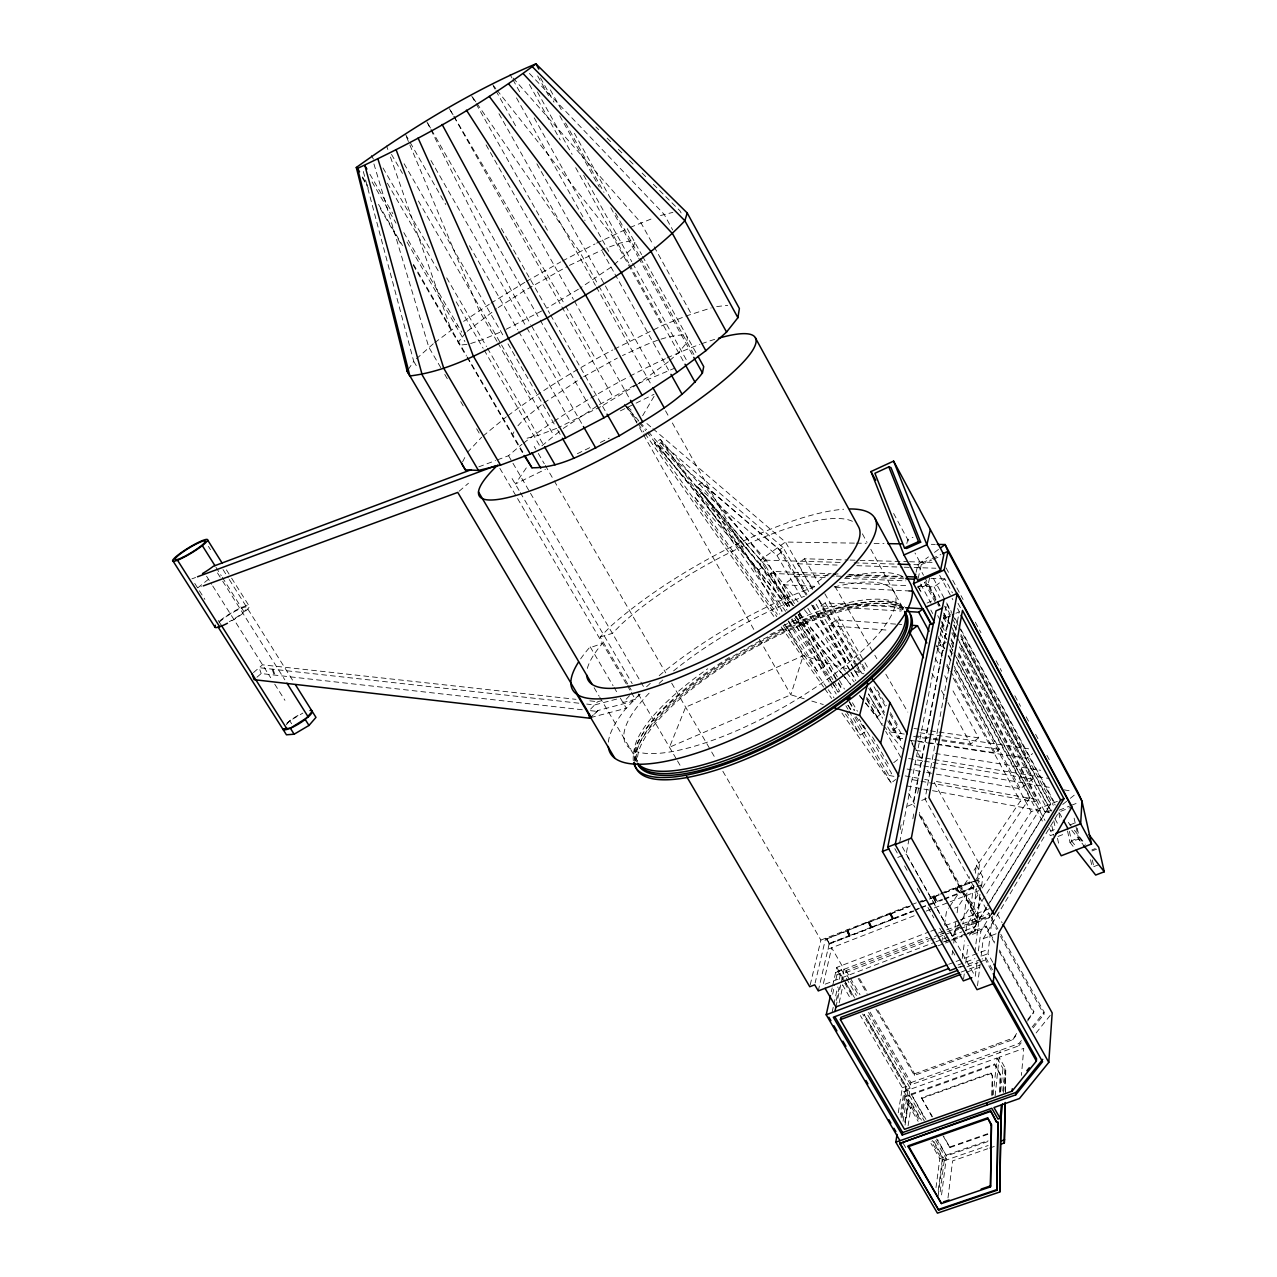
<?xml version="1.0" encoding="UTF-8"?>
<svg xmlns="http://www.w3.org/2000/svg" width="1277" height="1277" viewBox="0 0 1277 1277"><rect width="100%" height="100%" fill="white"/><g stroke="black" fill="none" stroke-linecap="round" stroke-linejoin="round"><path stroke-width="0.75" stroke-dasharray="5 3.75" d="M991.99 1095.73L992.325 1075.394L990.936 1072.935L921.531 1097.837L932.21 1117.136M992.053 1095.043L992.325 1075.394M999.891 1092.617L1000.242 1074.101L994.544 1064.028L911.171 1094.022L924.803 1118.668M999.971 1091.691L1000.242 1074.101M1005.398 1092.649L1005.781 1069.072L999.109 1057.26L1023.771 1048.369L1021.44 1075.378M1005.207 1091.34L1005.542 1071.467M1033.157 1027.841L1043.947 1014.337L1044.107 1012.102L1000.801 934.269M1027.57 1021.089L1033.891 1011.767L999.476 950.056M868.568 1012.406L910.597 1084.907L1018.775 1045.815L1018.982 1043.548L1021.377 1040.563M875.942 1009.038L914.348 1075.41L1012.709 1039.733L1016.572 1033.492M1002.764 1091.085L1005.047 1067.748L1002.956 1068.498L1000.657 1091.835M1003.514 1092.473L1005.781 1069.072M993.219 1094.756L997.018 1058.01L903.972 1091.564L900.205 1114.917M995.15 1095.921L999.109 1057.26M999.939 1052.631L1000.162 1050.364M996.06 1045.783L996.236 1044.187M1000.162 1075.026L994.544 1064.028M992.261 1076.08L990.936 1072.935M992.788 962.315L987.967 953.696L992.389 916.104M991.287 970.233L985.493 959.889L985.748 957.638L982.061 959.027M994.528 943.001L985.908 927.549L986.083 926.064L967.455 933.184M977.512 985.748L980.145 964.167M981.103 956.329L983.258 938.659L1058.952 812.012L1061.666 817.025M976.953 962.635L975.229 976.41L900.7 844.017M978.421 950.822L980.88 931.125L990.154 915.817M947.997 1197.922L952.594 1160.905L987.696 1148.741M987.855 1134.343L949.865 1147.608L944.07 1136.753M974.814 952.53L979.267 917.413L966.912 895.289L962.922 924.165M941.564 1194.873L946.209 1158.638L935.275 1139.802M987.887 1141.542L946.449 1155.956L937.717 1139.77M964.167 935.179L975.229 930.949L980.002 893.852M980.497 890.021L981.151 885.025L977.751 878.895L982.779 876.932L976.362 865.359L979.475 864.146L934.205 782.45M975.229 930.949L971.717 924.66L976.921 922.664L980.097 897.891M981.566 886.461L982.779 876.932M938.084 1196.134L943.128 1157.489L933.279 1140.537M940.191 1191.808L944.214 1160.777L932.433 1140.521M971.717 924.66L976.49 888.425M977.655 877.953L979.475 864.146M938.196 1190.547L942.187 1160.027L931.252 1141.223M935.993 1187.626L939.824 1158.638L930.965 1143.394M963.592 978.9L964.374 972.994M965.683 963.129L968.03 945.379M962.235 958.452L964.614 940.83M965.939 931.029L966.737 925.155L985.732 895.017M976.921 922.664L970.281 910.756L973.728 885.105M975.309 873.26L976.362 865.359M955.723 922.521L953.472 938.132L906.159 854.105L909.128 838.43M957.111 912.768L957.958 906.909L973.266 883.652M952.067 954.877L952.626 950.966M953.743 943.112L955.707 929.385L959.953 922.744M974.734 886.797L959.362 892.783L956.808 887.978L977.32 879.981L979.012 883.253M959.362 892.783L956.808 887.978M944.932 892.527L955.18 888.537L941.484 894.076M941.772 942.602L943.24 932.833M944.437 925.027L946.496 911.347L948.699 908.059M908.091 1125.819L911.602 1103.248L908.298 1104.429L905.042 1125.133M905.185 1122.26L909.432 1095.299L905.393 1096.751L919.312 1120.695M914.348 1075.41L914.603 1073.813L877.219 1009.197M903.062 1121.254L908.011 1090.111L863.475 1013.427M904.786 1122.212L910.15 1088.148L866.333 1012.629M910.597 1084.907L910.964 1082.609L869.988 1011.943M901.067 1117.199L906.016 1086.408L864.098 1014.225M928.283 905.058L935.626 902.201L933.12 897.22L929.448 898.641M902.009 1117.95L906.478 1089.473L862.645 1014.018M942.442 899.231L937.286 901.434L934.684 896.518L943.224 893.198M937.286 901.434L934.684 896.518M898.258 1112.762L902.328 1087.733L860.411 1015.614M935.626 902.201L933.12 897.22M892.495 919.312L889.686 913.821L869.078 922.249L871.968 927.294L892.495 919.312L889.686 913.821M913.997 910.788L893.613 918.706L890.963 913.486L911.331 905.537M912.832 818.844L913.949 812.97M917.652 793.384L918.754 787.494M893.613 918.706L890.963 913.486M948.891 616.296L913.023 803.967L914.939 807.399M949.258 616.137L913.454 803.792L904.77 807.319M899.726 842.293L945.89 606.559L951.541 617.014M900.173 829.619L901.323 823.777M871.968 927.294L869.158 921.818M847.673 930.151L850.514 935.674L870.994 927.725L868.152 922.17L847.577 930.582L868.152 922.17M839.181 1002.812L842.9 985.589M849.54 979.619L845.534 972.707L845.997 970.568L938.451 935.099M835.94 1006.914L840.841 984.344M841.256 982.476L844.113 969.307L831.646 947.789L823.106 984.95L934.11 942.474M939.872 606.048L928.171 584.435L930.199 575.065M832.125 1012.182L833.402 1006.372M833.817 1004.424L837.648 986.993M839.34 979.236L841.431 969.722L837.744 971.143L835.206 982.588M849.253 935.945L846.635 930.789L826.618 938.978L829.348 943.687L849.253 935.945L846.635 930.789M836.275 1000.402L839.197 987.009M831.327 991.75L832.189 987.919M832.62 986.004L836.754 967.407L928.922 931.955M832.636 994.224L834.775 984.535M918.115 578.545L921.292 564.626L914.986 552.973M818.27 990.904L829.124 944.134L825.676 938.212L815.157 982.875M829.348 943.687L826.714 938.563M916.104 572.288L917.844 564.753L928.443 556.9M810.209 984.854L820.888 940.08L722.702 771.005M906.83 543.475L907.787 539.644L912.991 537.314M513.913 431.897L512.364 435.313L515.158 438.937M462.529 461.987L465.786 455.618M642.65 415.711L654.75 395.152M986.61 907.213L978.246 920.733L918.77 814.263M987.648 905.521L1050.428 804.095L961.23 639.123M986.004 908.586L969.339 935.53L980.88 931.125M990.17 901.977L1050.779 803.951L960.655 637.207M986.786 893.341L1040.611 807.99L958.005 655.612M961.022 921.1L978.038 894.586M982.284 887.946L1031.193 811.725L1058.984 800.679M974.367 881.992L1030.14 797.263L956.537 661.678M408.225 369.548L413.716 361.327L362.636 168.883M949.801 906.415L969.626 876.82M974.032 870.244L1020.291 801.206L1030.14 797.263M526.3 467.893L515.301 484.031L545.439 469.313M1027.714 1019.525L1033.891 1011.767M1012.709 1039.733L1017.673 1033.524M1032.135 1027.075L1044.107 1012.102M1018.775 1045.815L1021.169 1042.83M1036.126 1032.949L1050.955 1014.449M286.24 724.809L289.783 720.803L302.841 713.109M517.951 425.768L524.145 418.984L542.406 404.043M467.414 452.425L481.621 437.245M639.107 694.672L625.171 709.437A172.331 51.351 -29.5 0 0 608.267 743.214M629.545 695.646L622.984 702.573L635.323 699.301L640.144 694.193M589.766 718.217L597.907 710.523L632.865 701.296L630.375 697.05M597.907 710.523L591.299 717.403L626.305 708.224L619.01 695.821M590.644 709.07L597.716 701.727L601.387 700.738M587.34 668.43A155.427 41.822 -29.6 0 1 602.505 643.353L589.048 648.077A173.752 46.77 -29.6 0 0 580.508 659.06M627.709 683.977L600.142 636.952L611.076 625.953A173.752 46.77 -29.6 0 1 843.65 509.236M465.85 332.579L458.188 342.332L460.454 345.045L468.691 344.167L482.514 339.682L501.031 331.812M467.159 331.334L496.545 308.731M416.462 358.773L433.286 343.784M668.318 361.774L639.075 383.26M669.787 360.481L678.582 352.675L686.1 343.513L687.569 337.463L683.019 334.877C661.422 336.106 641.82 346.801 622.458 355.565M541.927 445.801L561.657 429.631M497.392 459.88L508.549 455.713L519.116 446.599A159.098 29.563 -29.8 0 1 522.006 444.316M256.932 677.225L261.194 673.554L582.567 709.789M253.469 672.596L262.519 664.806L576.023 699.333M459.097 491.262L468.467 483.233M483.057 436.048L506.346 416.829M614.125 264.69L632.929 247.658L634.94 242.502L630.886 240.858L621.229 242.726L606.767 247.866M1062.751 804.414L1068.801 799.546M1070.318 798.317L1077.9 792.219M208.486 579.263L197.648 587.963L201.383 586.59M912.353 779.672L1034.721 801.86L1037.483 799.657L957.67 652.403M936.344 774.133L1020.355 788.787L1032.439 779.162L959.618 644.614M937.27 744.491L1026.724 758.251L1032.63 753.574M936.727 743.9L995.198 752.871L999.572 749.423L954.286 666.099M916.056 735.839L970.68 744.044L978.613 737.835L951.333 687.808M854.936 717.227L889.047 775.458L891.601 773.463L863.539 725.528M841.926 713.077L891.17 782.977L895.64 779.513M434.787 342.635L457.405 325.667M893.708 762.672L900.764 757.197L885.679 731.354M887.675 726.884L890.692 732.04L898.306 726.182L890.308 712.454M887.754 720.787L897.747 737.914L901.897 734.706L889.941 714.162M918.339 586.191L934.11 586.909L944.868 578.864L952.387 592.831M917.668 587.596L925.57 581.705L938.803 606.16M563.221 428.465L597.844 405.527M934.493 552.398L939.042 549.03M853.643 668.494L828.613 625.57L836.403 619.808L901.658 624.549M855.813 665.955L820.888 606L825.165 602.856L903.557 607.613M817.791 581.642L827.879 574.267L835.812 574.57M865.71 703.004L876.932 716.924L880.364 714.418L868.312 693.746M544.002 402.878L581.977 377.705M507.959 415.663C541.001 390.97 576.198 369.213 612.689 349.994M812.507 589.447L797.55 563.78L804.446 558.767L848.088 560.012M794.438 603.606L783.424 584.802L795.172 576.246L826.794 577.571M789.713 605.921L770.654 573.389L773.319 571.457L831.119 573.692M799.306 613.263L840.649 664.455L845.677 660.816L812.89 604.628M611.06 267.148L579.966 288.235M782.977 547.402L660.943 442.672L657.511 444.971L779.449 549.876L782.977 547.402L809.091 592.161M782.083 551.824L701.632 482.626L696.603 486.058L776.959 555.415L782.083 551.824L806.92 594.396M498.174 307.597L523.634 291.156L567.706 266.239M463.647 321.373L489.33 304.213M845.422 714.003L860.283 735.089L866.269 731.146L859.261 719.174M637.415 384.345L602.297 405.799M784.206 624.086L817.408 671.159L824.543 666.482L795.443 616.807M766.072 560.044L660.305 439.352L654.447 443.071L759.943 564.019L766.072 560.044L792.123 604.532M765.322 565.424L701.999 492.97L694.943 497.487L758.075 570.101L765.322 565.424L789.409 606.527M578.385 289.24L546.748 308.236M491.007 303.144L524.863 282.329M526.571 281.323L560.747 261.913M583.653 376.715L617.302 358.087M599.504 404.554L634.765 385.159M562.455 260.971L594.986 243.971M541.656 310.981L504.415 330.168M614.381 349.084L662.252 325.555L683.993 316.824M600.621 406.693L558.384 427.587M596.71 243.109L628.284 228.248M569.43 265.377L604.947 248.664M620.399 410.843L654 394.306M577.348 453.718L589.751 447.668M600.382 442.465L609.241 438.139M638.229 383.547L674.048 368.446M913.853 564.642L917.844 564.753L930.247 559.246M932.034 558.464L940.894 554.521M921.292 564.626L931.683 560.012M933.423 559.246L940.367 556.165M630.088 227.45L653.361 218.128M928.171 584.435L919.105 588.426L921.755 593.294M927.038 603.047L936.089 599.089M943.958 618.451L954.222 613.982M955.882 613.279L959.187 611.843L925.043 799.067L990.202 916.152L966.737 925.155M936.249 646.8L946.161 642.554M921.739 800.424L927.629 798.029M685.813 316.089L711.225 307.901M897.763 857.442L906.159 854.105M1051.881 810.033L1045.352 812.619L957.702 650.855M1059.144 810.193L1069.679 806.026M1071.435 805.324L1078.442 802.547M1060.772 811.294L1071.642 806.984M1050.7 830.992L1054.275 829.587M1069.727 825.006L1076 822.548M1053.86 834.28L1050.317 835.669L1048.433 832.189M1058.01 836.451L1063.39 834.344M1069.392 831.311L1071.451 840.761L1079.336 837.696L1084.205 843.937M1067.54 831.024L1069.998 842.389L1078.698 838.989L1082.353 843.682M820.888 940.08L909.847 905.377M911.666 904.675L922.601 900.413M929.895 897.555L939.042 893.996M940.878 893.277L972.196 881.066M920.27 902.232L927.613 899.359M826.618 938.978L846.539 931.22M869.078 922.249L889.606 914.236M890.883 913.901L909.4 906.686M934.636 896.741L939.776 894.73M956.792 888.185L977.288 880.188M922.026 901.929L927.549 899.774M929.385 899.056L933.056 897.635M915.481 909.639L919.169 908.218M921.004 907.5L926.511 905.361M928.347 904.643L935.69 901.785M959.378 892.575L974.766 886.589M829.443 943.272L849.349 935.514M893.692 918.291L912.209 911.092M944.118 898.785L957.798 893.469L955.18 888.537M850.61 935.259L871.09 927.294M872.047 926.863L892.575 918.881M915.417 910.07L919.089 908.633M920.925 907.915L926.448 905.776M829.124 944.134L913.278 911.411M931.476 904.324L942.458 900.062M944.294 899.343L981.151 885.025M827.943 949.226L916.886 914.715M926.144 911.108L948.38 902.488M950.248 901.754L978.805 890.676M1091.915 849.891L1095.315 848.567M1091.979 850.961L1096.64 849.157M954.685 908.186L957.958 906.909M970.281 910.756L973.489 909.527L919.328 812.491M1093.782 866.636L1100.04 864.242M930.757 931.252L938.132 928.411M945.507 925.586L958.404 920.621M960.256 919.903L991.591 907.851M835.605 972.563L927.437 937.318M938.531 933.056L960.751 924.532M962.603 923.814L989.452 913.518M940.303 934.397L945.842 932.274M947.694 931.556L962.475 925.889M964.327 925.171L990.218 915.242M836.93 974.846L840.617 973.425M955.707 929.385L963.066 926.559M845.534 972.707L928.858 940.782M930.71 940.064L936.264 937.941M938.116 937.238L958.484 929.433M960.336 928.714L989.962 917.365L996.714 929.48M935.961 941.772L941.516 939.649M943.368 938.93L961.868 931.859M965.348 930.518L975.804 926.527M943.432 941.963L950.136 939.409M945.108 941.724L965.604 933.902M951.253 940.111L962.315 935.881M938.116 945.81L943.623 943.703M945.475 943.001L950.982 940.894M952.818 940.191L962.012 936.679M969.371 933.87L985.908 927.549M983.258 938.659L998.742 932.785M556.692 428.354L537.984 435.441L523.841 439.017M948.683 964.263L954.238 962.172M956.074 961.469L988.494 949.21M958.101 964.965L974.91 958.628M982.364 955.803L987.967 953.696M957.926 967.519L961.166 966.29M959.873 967.391L980.209 959.729M966.976 966.865L978.086 962.666M979.938 961.98L985.493 959.889M961.102 972.116L979.603 965.157M966.354 972.292L979.331 967.407M478.811 466.839L495.54 460.582M191.885 578.864L195.604 577.475M660.496 215.542L672.899 212.365M914.603 1073.813L1012.869 1038.153M910.964 1082.609L1018.982 1043.548M902.328 1087.733L906.016 1086.408M906.478 1089.473L910.15 1088.148M911.028 1094.948L994.448 1064.938M921.419 1098.523L990.872 1073.622M949.96 1146.906L987.935 1133.641M946.576 1155.015L987.999 1140.6M939.824 1158.638L943.128 1157.489M942.187 1160.027L946.209 1158.638M944.214 1160.777L988.159 1145.517M989.547 1148.103L995.086 1146.171M600.142 636.952L612.401 633.376L622.17 623.495A155.427 41.822 -29.6 0 1 853.148 521.702M616.679 699.078L594.603 704.952L586.718 704.074M716.7 306.592L727.714 305.315M854.409 543.124L785.419 542.039L760.469 560.012L788.627 608.028M856.388 543.156L866.237 543.3M874.122 543.427L883.987 543.587M931.3 544.321L935.243 544.385M850.067 560.06L858.016 560.284M859.996 560.348L907.612 561.688M909.591 561.736L933.391 562.407M840.154 562.407L760.469 560.012L647.886 431.195M854.105 562.838L895.927 564.099M797.55 563.78L837.073 565.057M856.835 565.679L902.28 567.148M904.26 567.211L912.161 567.467M914.14 567.531L935.881 568.233M833.115 573.772L839.085 574.012M849.045 574.395L902.871 576.486M847.705 575.049L903.222 577.22M930.981 578.321L944.868 578.864M770.654 573.389L834.328 575.959M836.307 576.039L844.273 576.358M846.268 576.438L905.968 578.848M844.576 578.321L905.808 580.875M839.484 582.631L906.51 585.648M783.424 584.802L817.296 586.446M835.238 587.324L908.953 590.932M820.888 606L901.035 611.076M828.613 625.57L889.638 630.311M589.83 700.85L597.716 701.727M578.816 703.196L259.151 667.695L261.194 673.554M590.453 710.666L596.359 711.337M913.981 728.465L919.855 729.311M921.802 729.598L978.613 737.835M919.807 732.759L1031.209 749.2M890.692 732.04L904.339 734.083M913.63 736.478L931.204 739.128M933.152 739.415L999.572 749.423M897.747 737.914L903.589 738.808M917.237 740.899L926.974 742.4M928.922 742.703L934.78 743.597M910.054 740.293L925.602 742.687M927.549 742.991L935.323 744.188M915.832 750.317L923.638 751.562M935.339 753.446L1040.691 770.318M916.982 756.718L1049.199 778.491M908.633 758.506L922.393 760.805M924.356 761.14L1032.439 779.162M914.986 764.476L1052.392 787.877M1064.172 789.872L1072.01 791.213M907.037 769.025L924.628 772.09M926.575 772.425L934.397 773.782M905.217 775.905L922.728 779.05M924.676 779.401L928.555 780.103M936.344 781.492L1037.483 799.657M889.047 775.458L894.874 776.512M906.686 785.866L1050.189 812.603M846.843 668.749L803.153 655.755L685.637 707.171L669.483 747.237L790.814 694.816L804.191 698.806M854.425 671.016L863.922 673.841M811.837 701.089L823.298 704.521M627.342 406.804L633.36 411.96M646.912 423.549L651.43 427.412M652.93 428.705L785.419 542.039L812.332 588.234M595.896 126.966L598.705 129.759M607.102 138.139L611.316 142.338M618.323 149.329L622.522 153.527M629.529 160.519L635.132 166.106M642.139 173.097L647.742 178.7M653.345 184.287L679.987 210.849L682.828 216.084M529.444 73.459L664.072 214.233L672.692 229.956M624.325 404.234L638.723 420.708M640.032 422.208L646.577 429.695M701.632 482.626L798.077 601.946M804.334 609.688L845.677 660.816M696.603 486.058L793.049 605.506M660.943 442.672L791.852 604.787M799.322 614.045L845.454 671.175M846.699 672.724L854.185 681.982M866.652 697.434L880.364 714.418M657.511 444.971L788.42 607.213M795.906 616.488L843.283 675.198M844.528 676.746L850.753 684.472M859.485 695.295L864.465 701.472M626.831 407.331L638.101 421.314M639.362 422.863L645.619 430.636M646.88 432.185L788.452 607.644M794.709 615.402L841.064 672.867M842.325 674.416L851.089 685.286M859.868 696.157L882.407 724.107M883.668 725.655L902.456 748.945M495.811 88.608L492.092 83.931L495.013 89.135M497.04 90.172L612.098 235.431L627.534 263.158M1071.451 840.761L1076.335 847.002M1069.998 842.389L1073.67 847.05M1068.322 822.436L1073.191 828.693M1074.404 830.258L1085.354 844.305M1071.818 830.305L1082.784 844.352M701.999 492.97L785.61 611.348M791.341 619.457L824.543 666.482M660.305 439.352L781.604 611.188M788.468 620.909L831.95 682.509M833.083 684.137L838.813 692.246M847.96 705.207L851.392 710.076M855.973 716.557L866.269 731.146M694.943 497.487L777.342 614.349M654.447 443.071L776.799 616.663M783.663 626.4L827.113 688.048M828.262 689.676L833.977 697.785M625.475 405.863L636.92 422.112M638.069 423.741L643.8 431.865M644.933 433.494L774.357 617.174M781.221 626.927L823.601 687.074M824.75 688.702L831.614 698.455M475.842 101.857L471.325 95.344L475.22 102.24M476.959 103.485L579.598 251.649L597.923 284.26M289.783 720.803L291.651 723.772M194.758 583.413L204.847 599.344M218.255 620.478L221.336 625.363M215.989 567.323L221.224 575.64M222.278 577.3L244.29 612.258M217.489 572.926L221.671 579.566M222.725 581.243L284.835 679.827M206.587 576.246L211.663 584.307M212.732 585.983L270.676 677.72M274.747 684.185L284.947 700.323M226.412 569.861L230.578 576.502M231.616 578.162L249.334 606.352M208.422 546.38L210.513 549.685M223.028 569.59L228.232 577.874M229.285 579.535L293.295 681.311M453.08 114.85L449.025 108.018L452.936 114.898M454.101 116.558L564.673 304.437M594.108 687.728L599.105 696.157M599.727 697.13L637.67 761.331A153.703 47.393 -29.5 0 1 748.96 650.839A153.703 47.393 -29.5 0 1 902.504 610.789M413.716 361.327L417.771 368.207M794.661 618.323L830.848 680.066M831.854 681.774L837.888 692.07M845.933 705.798L847.944 709.23M848.95 710.938L891.17 782.977M759.943 564.019L787.031 610.198M792.043 618.754L829.172 682.062M830.178 683.77L836.196 694.034M846.236 711.145L860.283 735.089M758.075 570.101L782.21 611.204M788.244 621.484L817.408 671.159M628.699 685.669L631.652 690.697M440.773 367.632L428.817 347.248L373.155 161.397M444.763 374.416L448.738 381.216M460.694 401.585L464.684 408.385M476.64 428.769L480.615 435.553M499.866 468.356L626.368 684.041M627.358 685.733L630.343 690.825M631.349 692.517L635.323 699.301M590.229 646.896L613.056 685.701M614.045 687.377L618.02 694.129M776.959 555.415L801.828 598.003M807.798 608.235L840.649 664.455M799.434 612.146L838.446 678.789M839.452 680.497L844.448 689.053M852.445 702.717L857.458 711.257M872.462 736.893L889.462 765.945M773.319 571.457L793.368 605.697M798.38 614.253L837.473 681.024M838.478 682.732L842.485 689.58M849.508 701.568L854.521 710.124M798.141 614.796L837.217 681.535M838.223 683.243L842.229 690.075M849.237 702.063L854.249 710.619M795.731 616.2L832.859 679.556M833.865 681.264L839.883 691.543M847.912 705.239L850.913 710.379M508.549 455.713L529.508 491.581M530.514 493.289L643.975 687.393M903.142 1143.218L906.143 1148.342M512.077 478.54L519.324 490.911M520.33 492.635L632.195 683.594M638.245 693.906L676.491 759.208M677.496 760.916L681.503 767.764M836.403 619.808L861.368 662.699M862.358 664.407L866.349 671.271M877.331 690.155L886.318 705.59M825.165 602.856L861.049 664.503M862.039 666.211L865.024 671.351M873.995 686.755L885.951 707.314M819.307 600.206L855.191 661.805M856.181 663.513L862.167 673.793M870.132 687.473L884.083 711.433M889.079 719.989L902.025 742.224M818.493 599.711L862.358 675.006M870.323 688.702L884.291 712.662M889.271 721.218L902.232 743.469M856.819 667.679L860.81 674.527M868.791 688.239L886.765 719.063M854.648 670.217L858.655 677.081M868.663 694.257L882.678 718.297M816.115 604.213L859.277 678.247M795.172 576.246L806.234 595.21M812.268 605.553L850.482 671.032M851.488 672.756L855.51 679.651M866.572 698.615L884.674 729.63M779.449 549.876L805.579 594.651M811.613 604.979L849.796 670.425M850.801 672.149L855.829 680.753M866.891 699.7L876.932 716.924M372.086 181.972L396.03 223.14M407.012 242.007L464.86 341.47M908.298 1104.429L918.147 1121.366M362.54 176.944L367.537 185.516M378.519 204.384L402.51 245.551M413.493 264.419L466.424 355.277M467.414 356.985L523.059 452.505M362.301 177.742L368.303 188.038M380.291 208.614L402.255 246.333M413.237 265.185L466.217 356.107M467.159 357.416L523.123 453.798M834.887 586.319L873.851 653.521M874.841 655.229L876.852 658.677M885.839 674.192L907.819 712.087M804.446 558.767L819.371 584.419M824.814 593.725L864.114 661.39M864.928 662.699L868.089 668.222M911.842 743.469L914.827 748.609M943.001 1135.764L949.865 1147.608M845.997 970.568L859.996 994.703M850.546 981.343L858.559 995.15M373.443 159.146L371.447 155.698L372.581 159.497M387.394 183.202L439.224 272.576M456.176 301.787L483.121 348.27M484.127 349.994L540.442 447.094M841.431 969.722L845.422 976.586M846.412 978.294L856.372 995.469M911.171 1094.022L925.921 1119.434M844.145 979.858L854.121 997.05M936.616 1139.02L946.449 1155.956M534.217 446.407L535.765 449.073M538.303 453.447L544.273 463.743M545.279 465.451L553.244 479.162M554.234 480.886L665.732 672.883M671.702 683.179L710.682 750.301M711.688 752.025L715.695 758.937M836.754 967.407L854.568 998.087M837.744 971.143L843.73 981.422M844.72 983.146L852.685 996.858M909.432 1095.299L924.34 1120.983M911.602 1103.248L921.451 1120.2M842.437 984.711L850.434 998.438M903.972 1091.564L920.669 1120.264M369.899 174.247L392.853 213.722M403.819 232.606L461.715 332.164M391.496 154.405L402.463 173.401M418.409 201L553.803 435.457M496.961 341.326L479.226 310.614L405.288 134.021L409.247 140.901M497.95 343.018L530.466 399.318M859.517 978.581L867.386 992.197M858.208 978.405L867.083 993.714M383.036 168.005L430.78 250.42M446.695 277.875L486.473 346.53M487.463 348.238L543.667 445.242M921.531 1097.837L932.306 1116.449M846.954 929.911L850.386 935.865M404.107 163.727L504.016 336.984M507.991 343.88L555.703 426.63M557.65 430.014L560.507 434.946M868.376 921.563L871.808 927.533M868.057 922.601L870.994 927.725M430.956 160.503L525.916 326.194M526.89 327.902L582.472 424.874M410.236 142.625L445.785 204.512M469.489 245.775L517.776 329.849M518.765 331.557L571.074 422.639M430.493 128.035L426.566 121.171L511.231 290.342L530.721 324.406M431.466 129.759L539.229 318.468M540.203 320.176L591.171 409.454M531.695 326.098L561.912 378.902M501.334 228.471L508.246 240.619M509.236 242.343L549.669 313.376M550.642 315.084L606.096 412.471M889.941 913.151L893.373 919.153M997.018 1058.01L1002.956 1068.498M634.414 418.633L637.606 424.283M639.569 427.747L642.523 432.951M643.496 434.691L754.484 630.646M759.384 639.314L790.814 694.816L803.153 655.755L785.578 624.485M565.647 306.145L595.641 359.06M453.91 116.606L612.848 396.7M894.81 848.646L898.705 855.558M904.563 865.95L908.474 872.861M917.253 888.441L921.164 895.353M927.996 907.468L933.838 917.844M939.696 928.235L946.528 940.335M952.387 950.726L956.297 957.638M486.074 144.908L573.437 299.409M574.411 301.117L629.561 398.647M498.972 113.717L595.401 285.346M596.375 287.054L652.036 386.133M665.525 410.811L668.446 416.015M672.356 422.974L779.736 614.061M933.535 896.135L936.951 902.201M476.193 103.964L548.232 231.712M985.748 957.638L992.516 969.69M495.987 90.875L516.451 127.349M536.899 163.839L655.596 375.534M598.881 285.984L629.737 340.927M986.083 926.064L994.687 941.5M511.965 77.977L510.034 74.513L640.878 222.661L653.233 245.04M512.939 79.701L519.707 91.848M534.217 117.851L608.714 251.346M999.316 951.573L1033.763 1013.331M908.681 793.432L914.492 803.84M919.201 814.087L978.661 920.573M516.483 97.866L585.01 220.522M602.377 251.601L613.966 272.368M614.939 274.092L670.026 372.676M955.563 887.547L958.963 893.645M997.289 914.077L1002.11 922.744M537.441 91.96L572.112 154.341M583.669 175.141L631.78 261.689M632.738 263.413L687.01 361.04M529.412 84.521L560.252 139.959M575.672 167.686L628.667 262.95M629.641 264.674L684.089 362.572M628.492 264.898L662.252 325.555M991.175 916.982L999.843 932.545M1000.561 936.408L1043.947 1014.337M550.355 89.869L562.854 112.424M574.379 133.239L611.875 200.888M627.246 228.631L641.629 254.602M642.586 256.326L696.125 352.915M911.092 740.74L913.023 744.22M913.981 745.96L922.648 761.603M927.469 770.286L930.358 775.506M540.522 77.913L553.979 102.176M565.519 122.975L603.973 192.316M615.514 213.131L639.585 256.533M640.543 258.273L694.337 355.261M537.665 75.934L550.179 98.473M559.805 115.824L599.248 186.953M610.805 207.768L637.766 256.374M638.739 258.114L692.836 355.629M654.175 246.764L691.256 313.903M931.987 673.266L936.695 681.886M941.42 690.522L947.087 700.881M948.029 702.605L970.68 744.044M935.339 658.485L940.048 667.105M944.741 675.741L946.624 679.188M862.374 533.818L867.051 542.406M870.802 549.27L903.861 609.831A153.831 47.01 -29.5 0 0 781.285 626.48M930.837 610.055L932.737 613.567M940.351 627.598L947.007 639.873M947.965 641.613L952.722 650.392M956.521 657.4L1044.985 820.472M1048.8 827.48L1052.551 834.424M917.732 586.191L921.531 593.198M940.558 628.268L946.257 638.787M950.072 645.811L952.929 651.062M953.871 652.818L1034.721 801.86M949.944 649.498L952.77 654.718M940.399 633.184L945.14 641.916M949.88 650.647L951.764 654.143M956.505 662.859L1043.692 823.457M938.244 636.585L944.852 648.732M948.619 655.676L953.344 664.359M938.611 638.356L944.31 648.844M948.109 655.835L950.966 661.087M954.765 668.079L1020.355 788.787M939.026 642.187L943.767 650.919M954.222 670.154L1031.193 811.725M936.6 645.188L942.266 655.612M946.991 664.295L949.833 669.499M950.774 671.239L995.198 752.871M937.19 648.54L941.915 657.224M946.64 665.892L949.465 671.095M953.249 678.039L1020.291 801.206M946.864 604.452L951.573 613.168M952.514 614.907L958.165 625.379M959.107 627.119L1055.185 805.037M952.482 618.754L956.25 625.73M960.958 634.446L1053.254 805.26M934.11 586.909L939.792 597.397M944.517 606.128L950.184 616.631M960.575 635.85L1026.724 758.251M893.629 513.466L909.591 542.98M954.015 624.916L955.898 628.428M953.648 625.076L956.489 630.343M917.844 564.753L923.51 575.241M924.468 576.996L936.759 599.711M937.701 601.467L940.542 606.703M944.326 613.694L949.992 624.182M950.95 625.938L956.617 636.425M957.558 638.165L1051.194 811.214M943.639 613.024L949.306 623.495M953.073 630.455L955.898 635.691M959.681 642.666L1050.237 810.033M1054.946 818.749L1058.729 825.724M943.543 614.907L948.268 623.639M952.993 632.386L955.834 637.622M924.468 582.392L935.802 603.303M943.352 617.254L948.061 625.969M951.844 632.945L954.669 638.165M959.394 646.896L1049.055 812.507M941.676 621.276L946.385 629.976M951.11 638.676L953.935 643.895M920.621 584.036L931.061 603.319M937.717 615.594L940.574 620.845M941.516 622.601L946.273 631.365M951.014 640.128L952.913 643.64M941.867 625.842L946.608 634.605M951.349 643.353L953.249 646.864M958.037 603.319L960.863 608.554M939.649 575.241L952.881 599.775M957.59 608.522L959.49 612.034M933.439 578.433L945.698 601.132M946.64 602.888L951.349 611.619M955.132 618.611L959.841 627.342M960.783 629.082L1056.989 807.24M946.129 567.946L948.955 573.197M952.722 580.205L963.081 599.472M975.325 622.234L980.975 632.738M996.044 660.752L1001.679 671.255M1014.864 695.773L1020.515 706.277M1026.165 716.78L1028.991 722.048M1035.583 734.291L1038.409 739.559M1046.885 755.314L1049.71 760.565M386.516 145.786L387.841 149.537M390.475 157.055L451.18 329.961M272.145 669.132L274.172 675.006M273.023 669.228L275.05 675.118M1092.33 859.98L1094.006 867.514M1090.542 859.708L1092.218 867.243M1077.245 828.23L1079.336 837.696M1074.117 818.158L1078.698 838.989M1058.777 812.89L1060.453 820.696M1053.78 820.744L1055.44 828.534M1057.516 838.255L1059.16 846.044M1051.945 826.155L1054.419 837.856M636.154 760.869A153.783 47.137 -29.5 0 1 723.468 661.119M725.113 660.065A153.783 47.137 -29.5 0 1 731.801 655.867M770.063 634.573A153.783 47.137 -29.5 0 1 903.062 609.177M523.49 443.167A159.098 29.563 -29.8 0 1 552.494 422.32M554.106 421.234A159.098 29.563 -29.8 0 1 589.08 399.094M590.756 398.089A159.098 29.563 -29.8 0 1 628.204 377.082M629.912 376.172A159.098 29.563 -29.8 0 1 665.349 358.741M667.137 357.911A159.098 29.563 -29.8 0 1 699.924 344.375M701.664 343.736A159.098 29.563 -29.8 0 1 714.673 339.379M646.593 686.755A172.331 51.351 -29.5 0 1 650.616 683.067M659.203 675.613A172.331 51.351 -29.5 0 1 817.456 585.792M845.31 577.491A172.331 51.351 -29.5 0 1 905.744 578.385M834.12 586.989A154.166 45.908 -29.5 0 1 872.367 640.687A154.166 45.908 -29.5 0 1 681.008 749.759A154.166 45.908 -29.5 0 1 650.679 691.559M659.108 683.403A154.166 45.908 -29.5 0 1 663.21 679.683M673.554 670.904A154.166 45.908 -29.5 0 1 804.494 596.295M633.312 760.805A157.31 48.35 -29.5 0 1 747.3 647.902A157.31 48.35 -29.5 0 1 904.308 606.751M636.393 759.161A153.751 47.265 -29.5 0 1 750.285 647.327A153.751 47.265 -29.5 0 1 902.775 609.752M636.441 761.842A153.831 47.01 -29.5 0 1 707.745 668.765M634.477 761.284A157.263 48.494 -29.5 0 1 748.13 650.201A157.263 48.494 -29.5 0 1 903.813 607.884M286.782 723.277A17.255 3.831 -32 0 1 300.893 713.811M219.899 620.766A20.209 3.544 -31.6 0 1 248.057 605.553A20.209 3.544 -31.6 0 1 231.951 620.734M219.117 622.346A17.495 3.065 -31.6 0 1 238.065 609.72A17.495 3.065 -31.6 0 1 246.349 609.161A17.495 3.065 -31.6 0 1 229.349 621.66"/><path stroke-width="1.5" d="M990.489 1186.86L991.431 1124.526L987.616 1117.854L908.362 1145.724L908.202 1146.714L941.468 1203.557L990.489 1186.86L991.431 1124.526M996.89 1190.324L997.928 1121.797L996.635 1122.244L990.569 1110.767L899.662 1143.506L938.691 1210.101L996.89 1190.324L997.96 1123.01M897.061 1134.391L895.816 1142.181L937.43 1213.15L999.763 1192L1000.881 1119.642L1002.413 1103.935M1001.104 1117.311L999.763 1192M1000.641 1144.256L1004.329 1142.979L1005.238 1102.466M1004.329 1142.979L1005.015 1103.248M1000.881 1119.642L993.969 1107.526L1019.445 1098.539L1048.784 1062.368L1052.184 1012.916L1003.068 924.484M959.266 972.803L840.889 1017.354L840.41 1019.637L904.483 1129.315L1012.07 1091.181L1036.381 1061.091L1036.557 1058.697L992.995 981.023M957.718 970.344L833.322 1017.226L902.232 1135.014L1015.742 1094.852L1015.965 1092.442L1042.734 1059.335M1012.07 1091.181L1012.294 1088.77M1001.439 1104.685L1000.114 1118.301L997.96 1119.051L991.814 1108.292L895.816 1142.181M996.635 1122.244L990.569 1110.767M986.834 1105.084L987.089 1102.658M991.335 1125.5L987.616 1117.854M941.468 1203.557L908.362 1145.724M938.691 1210.101L899.774 1142.771M902.232 1135.014L902.616 1132.571L834.823 1016.636M407.124 371.176L465.339 469.808L478.444 470.431L500.536 465.131L530.322 454.053L565.711 437.867L604.005 417.771L642.139 395.327L677.002 372.357L705.846 350.728L726.565 332.068L737.898 317.718L739.383 308.523L687.218 212.972L535.925 63.85C473.081 90.204 411.848 127.62 356.315 167.463L407.124 371.176L409.869 375.965C459.64 369.947 502.93 339.634 547.115 317.957C594.986 288.857 646.13 261.977 684.871 220.729L687.218 212.972M1036.381 1061.091L911.363 838.095L957.207 593.454L926.192 607.006M957.207 593.454L1072.01 806.841L998.742 932.785L993.075 983.705L977.033 989.675L895.225 844.56L944.038 599.216M524.113 455.474L531.95 467.781C563.572 468.116 591.682 448.865 619.361 435.776C648.876 417.818 681.008 400.818 702.446 372.964L703.723 366.643L698.024 356.347M1052.136 839.021L1061.235 855.766L1091.548 843.985L944.166 570.069L947.981 551.377L945.092 544.545L937.206 544.417M971.829 977.687L963.337 980.88L887.754 847.098L936.025 610.853L942.602 607.98M940.59 570.18L943.831 554.633L893.597 461.109L870.978 471.564L903.988 554.968L917.716 580.285L940.59 570.18L926.894 544.736L893.597 461.109M956.313 968.126L949.817 970.584L882.423 851.488L929.512 624.708L934.269 622.649M834.95 1011.48L835.94 1006.914L825.086 988.334M899.966 1140.712L826.203 1014.784L830.481 995.597M899.008 776.113L880.635 743.198L889.909 702.51L872.015 678.71M930.342 529.524L926.894 544.736L903.988 554.968M933.774 620.973L913.486 583.605L915.657 574.187M880.635 743.198L859.597 715.375L867.721 683.115M1063.917 798.732L994.065 914.667L928.922 797.502L962.491 610.406L1063.917 798.732L1060.628 800.04L991.223 914.46M1026.852 1070.733L1029.278 1067.732M1015.742 1094.852L1042.559 1061.73L993.235 973.697M218.096 627.023L286.447 734.802L294.141 734.211L308.986 725.448L315.978 717.387L295.402 684.664M310.024 710.491A17.255 3.831 -32 0 1 308.22 716.972L290.358 728.225L282.68 728.848A17.255 3.831 -32 0 0 287.229 729.343L290.358 728.225A17.255 3.831 -32 0 0 305.219 719.462L312.226 711.417M358.31 170.895L356.315 167.463L357.544 168.372C419.814 139.337 481.11 105.209 535.925 63.85L538.814 69.054M926.879 642.954L917.477 625.698L909.336 631.828L923.479 657.719M906.909 611.444L918.642 612.194L923.159 608.81L931.651 624.437M940.558 547.913L945.092 544.545L1077.9 792.219L1081.954 801.158L1091.548 843.985M252.048 673.809L254.091 679.683L589.766 718.217L591.299 717.403M888.808 466.871L874.905 473.288L904.467 547.929L906.622 548.456L920.637 542.182L890.995 467.605L888.808 466.871L918.53 541.64L920.637 542.182M904.467 547.929L918.53 541.64M942.665 553.739L947.981 551.377L1081.954 801.158L1080.677 823.761L1055.616 833.594M913.486 583.605L944.166 570.069M887.754 847.098L896.31 843.666M895.225 844.56L911.363 838.095M882.423 851.488L888.936 848.87M1089.026 834.727L1098.731 847.258L1104.27 871.76L1095.682 875.064L1076.128 850.163M936.488 945.746L818.27 990.904L814.71 984.822L809.762 986.722L686.515 776.32M835.94 1006.914L946.832 964.965M826.203 1014.784L948.779 968.493M840.41 1019.637L960.799 974.383M471.373 469.633L213.291 566.27A17.591 2.714 -31.4 0 1 202.516 573.549M197.472 576.789L495.987 465.626M203.251 585.904L457.757 492.411L587.995 711.816M902.616 1132.571L1015.965 1092.442M899.662 1143.506L990.489 1111.485M908.202 1146.714L987.52 1118.828M1000.96 1141.063L1004.632 1139.802M943.48 1201.896L949.13 1199.981M981.167 1189.063L990.585 1185.854M938.787 1209.351L996.97 1189.573M887.93 543.651L901.722 543.858M897.923 564.147L909.878 564.514M906.846 576.629L916.822 577.028L913.917 579.167L905.968 578.848M908.953 590.932L912.943 591.123L930.997 624.357M905.521 607.74L923.159 608.81M911.539 625.267L917.477 625.698M834.759 707.953L859.597 715.375M532.86 67.25L684.871 220.729L737.898 317.718M523.634 74.13L672.612 233.819L726.565 332.068M508.757 84.059L650.967 251.473L705.846 350.728M1083.566 845.23L1104.27 871.76M489.235 96.366L621.276 272.496L677.002 372.357M466.44 110.173L585.728 295.258L642.139 395.327M172.73 560.555L214.712 626.72M290.358 728.225L294.141 734.211M221.336 625.363L287.229 729.343M177.487 560.204L219.676 626.736M202.325 545.614L214.935 565.647M286.958 683.211L308.22 716.972M305.219 719.462L308.986 725.448M207.64 540.027A20.384 2.953 -31.4 0 1 181.222 558.592A20.384 2.953 -31.4 0 1 181.669 552.334A20.384 2.953 -31.4 0 1 207.64 540.027L222.23 563.237M588.825 713.22L590.485 716.014M576.757 694.193L614.796 758.235M478.508 491.98L592.129 684.36M478.444 470.431L422.24 375.071L364.903 165.659L366.898 169.091M500.536 465.131L443.773 368.303L378.056 159.417M828.901 1017.258L830.912 1020.674M833.897 1025.798L836.898 1030.922M842.9 1041.17L845.901 1046.294M865.902 1080.438L867.913 1083.854M888.904 1119.721L890.915 1123.137M893.916 1128.261L895.911 1131.677M530.322 454.053L473.24 355.932L396.205 150.016M359.539 171.804L357.544 168.372L409.869 375.965M525.039 455.905L531.95 467.781M531.823 452.728L540.778 468.148M461.731 463.583L465.339 469.808M544.609 446.87L555.032 464.844M565.711 437.867L508.597 338.724L418.09 138.06M562.407 438.25L573.804 458.012M583.429 426.534L595.784 448.083M607.038 414.131L619.361 435.776M604.005 417.771L547.115 317.957L442.097 124.444M630.503 400.308L642.762 421.985M652.978 387.809L664.2 407.794M993.761 964.039L1048.784 1062.368M670.952 374.337L682.078 394.242M685.015 364.216L695.103 382.366M889.909 702.51L907.245 733.796M693.794 357.368L702.446 372.964M755.409 337.878L858.623 526.954A155.427 41.822 -29.6 0 1 734.786 644.901A155.427 41.822 -29.6 0 1 586.622 674.942M874.825 518.143L910.325 583.493A172.331 51.351 -29.5 0 1 775.506 718.632A172.331 51.351 -29.5 0 1 608.315 746.518M918.642 612.194L929.033 631.301M1063.47 820.377L1067.987 828.741M870.978 471.564L875.703 480.296M961.07 615.322L1060.628 800.04M588.442 713.428L589.766 718.217M905.09 612.066A153.783 47.137 -29.5 0 1 795.252 727.906A153.783 47.137 -29.5 0 1 637.734 764.029M718.456 338.261A159.098 29.563 -29.8 0 1 721.393 382.27A159.098 29.563 -29.8 0 1 535.638 488.931A159.098 29.563 -29.8 0 1 497.854 464.924M849.923 508.964A173.752 46.77 -29.6 0 1 745.161 645.539A173.752 46.77 -29.6 0 1 578.529 662.045M907.165 609.273A157.31 48.35 -29.5 0 1 794.438 732.344A157.31 48.35 -29.5 0 1 633.647 762.656M906.111 613.95A153.751 47.265 -29.5 0 1 793.847 731.274A153.751 47.265 -29.5 0 1 637.925 764.316M904.595 611.428A153.831 47.01 -29.5 0 1 793.943 725.559A153.831 47.01 -29.5 0 1 637.526 763.263M910.485 614.492A157.263 48.494 -29.5 0 1 788.085 738.904A157.263 48.494 -29.5 0 1 634.605 762.976M850.163 697.609A153.703 47.393 -29.5 0 1 847.178 699.876M227.45 623.256A20.209 3.544 -31.6 0 1 215.35 625.283M182.419 557.474A17.639 2.554 -31.4 0 0 205.294 541.4A17.639 2.554 -31.4 0 0 182.834 552.047A17.639 2.554 -31.4 0 0 182.419 557.474"/></g></svg>
